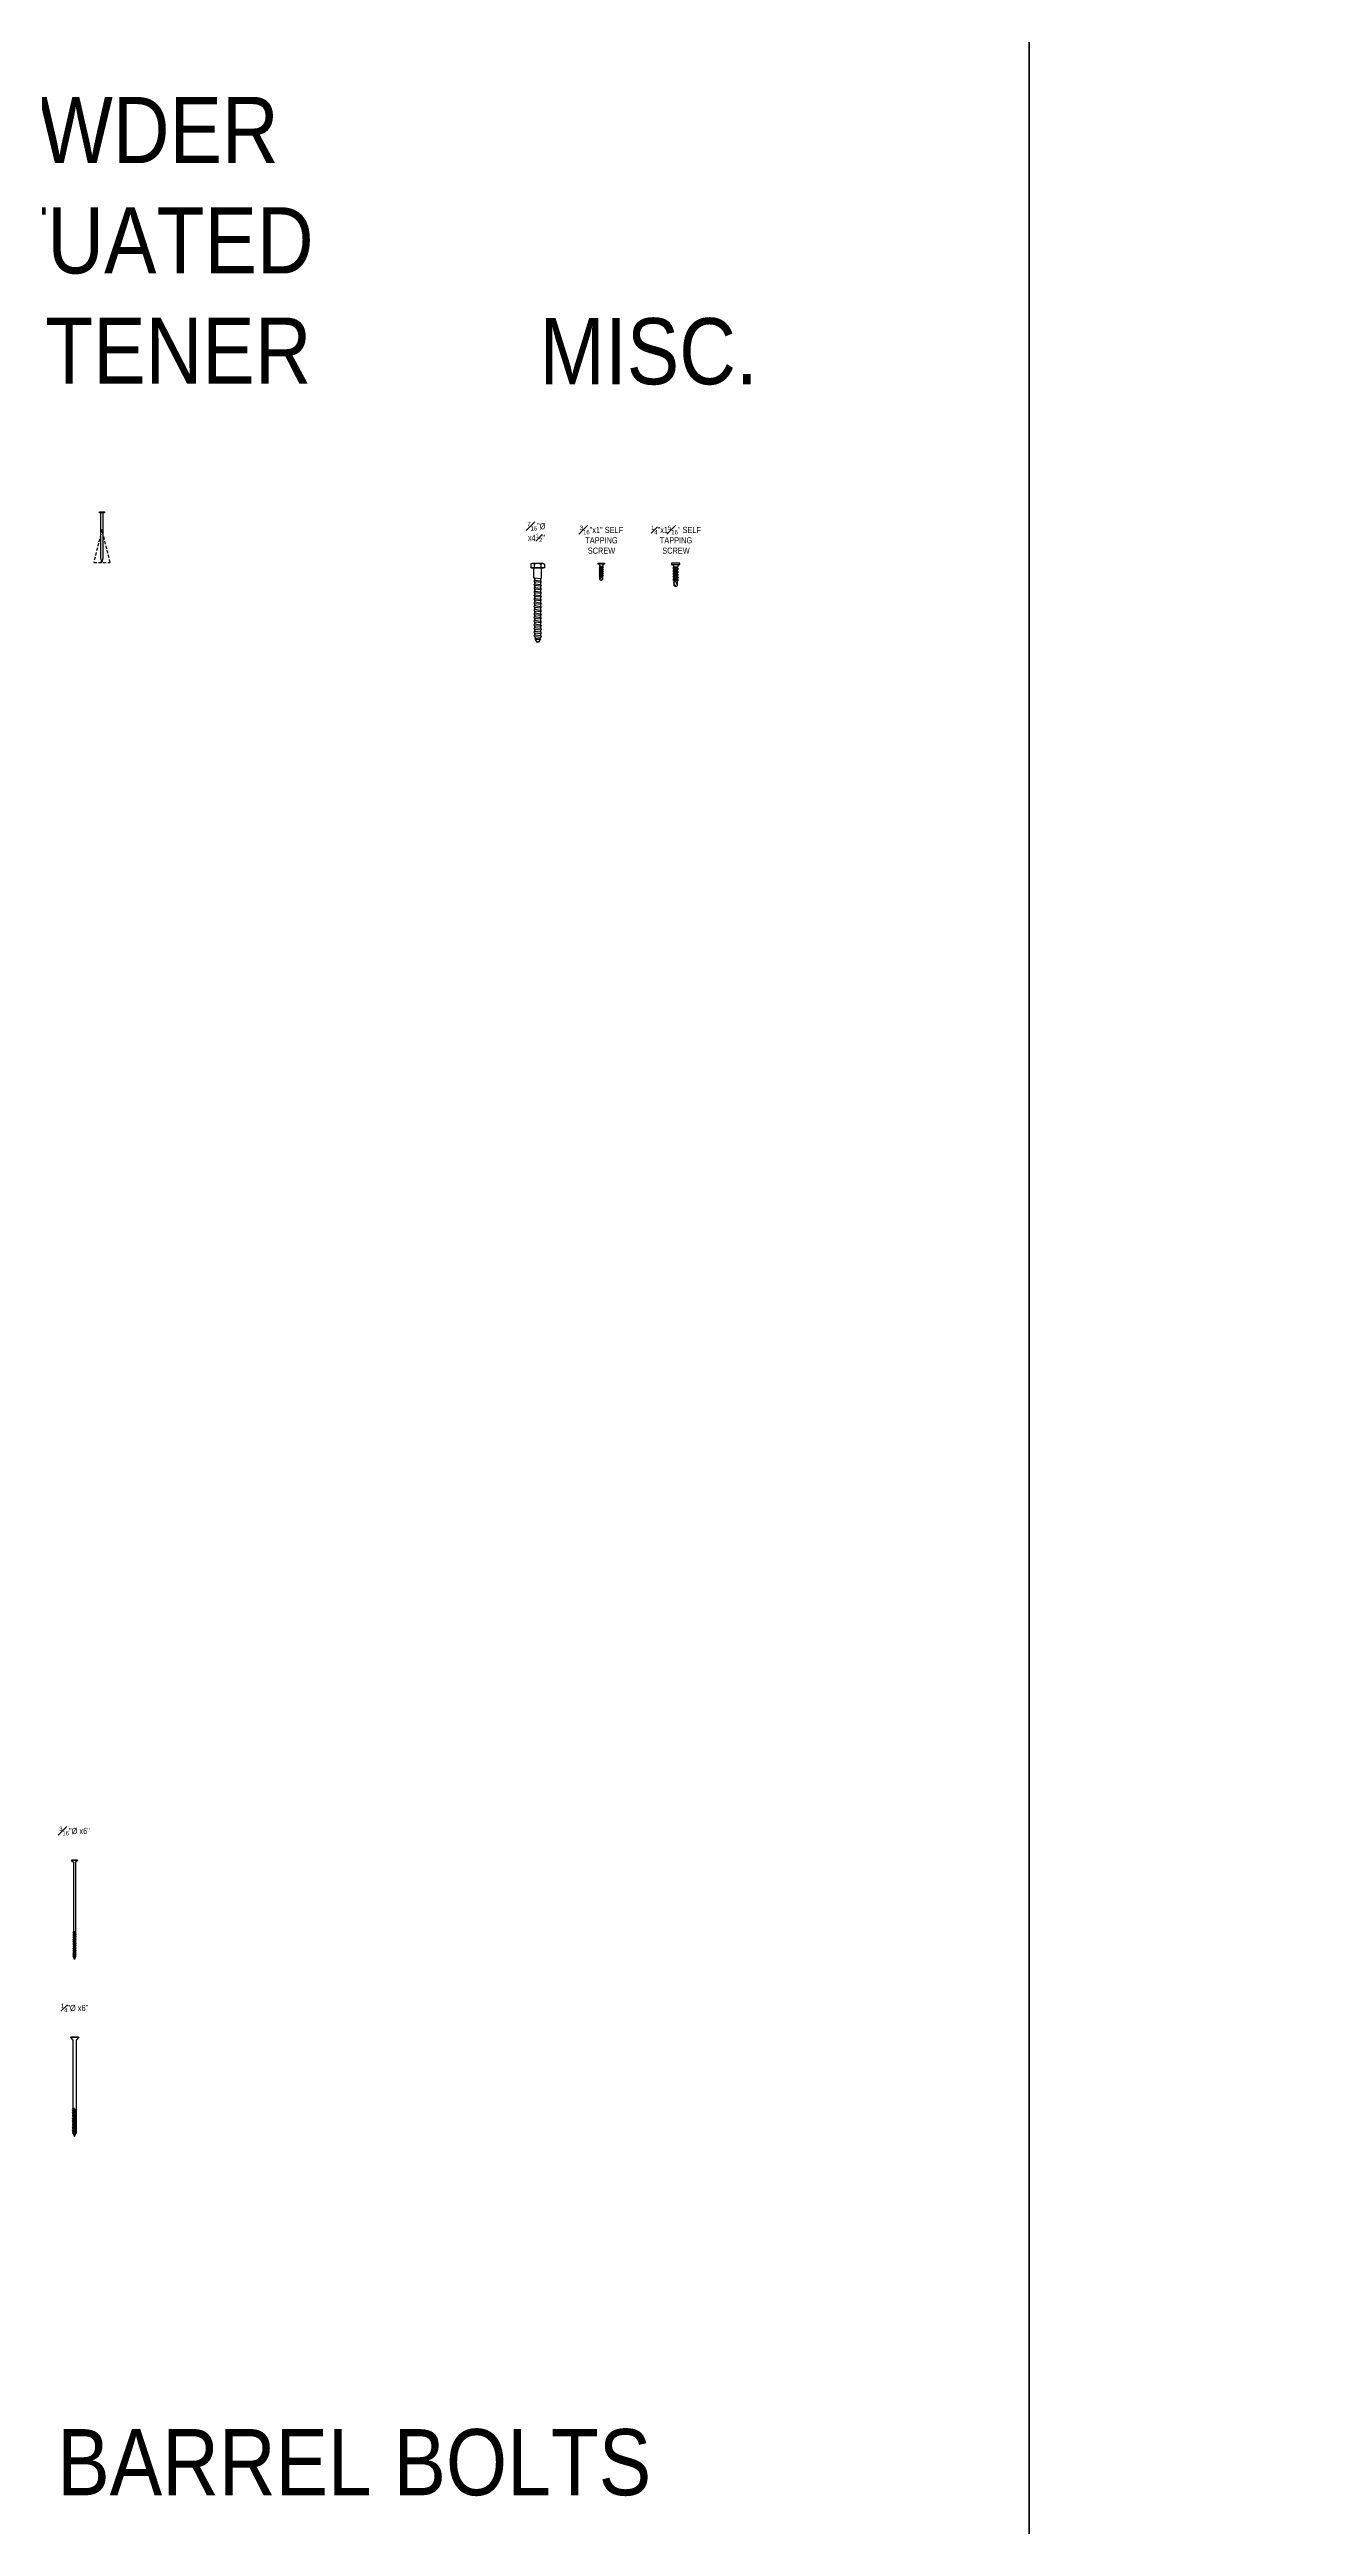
# Model space of a CAD drawing. Header units: inches. Extents: x -2661 to 42767, y -1222 to 9099.
# Drawn here: x 1445.8 to 1521.5, y 1233.5 to 1383.2 of the extents above; entities that cross this region are included whole.
import ezdxf

# ---------------------------------------------------------------- set-up
doc = ezdxf.new("R2010")
doc.units = ezdxf.units.IN
doc.header["$LTSCALE"] = 12
doc.header["$MEASUREMENT"] = 0
doc.linetypes.add('HIDDEN8', pattern=[0.04625, 0.03125, -0.015])
doc.layers.get('0').update_dxf_attribs({"linetype": 'CONTINUOUS'})
doc.layers.add('S-ANNO-NONPLOT', color=253, linetype='CONTINUOUS', plot=False, transparency=0.5)
for name, color, linetype in [('S-ANNO-NOTE', 4, 'CONTINUOUS'), ('S-BREAK', 2, 'CONTINUOUS'), ('S-FASTENERS', 2, 'CONTINUOUS'), ('S-SIMPSON', 2, 'CONTINUOUS')]:
    doc.layers.add(name, color=color, linetype=linetype)
doc.styles.add('Arial', font='arial.ttf', dxfattribs={"width": 0.85})

# ---------------------------------------------------------------- blocks, each defined once
blk = doc.blocks.new('TTN PFSS 3-16x6')
at = {"layer": 'S-SIMPSON'}
for p, q in [((0.18, 0), (-0.18, 0)), ((-0.18, -0.01), (-0.18, 0)), ((0.18, 0), (0.18, -0.01)), ((0.18, -0.01), (-0.18, -0.01)), ((-0.18, -0.01), (-0.07, -0.12)), ((-0.07, -0.01), (-0.07, -0.01)), ((-0.07, -0.12), (-0.07, -1.08)), ((-0.07, -1.08), (-0.07, -1.58)), ((0.18, -0.01), (0.07, -0.12)), ((0.07, -0.13), (0.07, -0.12)), ((0.07, -0.13), (0.07, -2.75)), ((-0.07, -1.58), (-0.07, -2.08)), ((-0.07, -2.08), (-0.07, -2.75)), ((-0.07, -2.75), (-0.07, -5.83)), ((0.07, -2.75), (0.07, -5.83)), ((-0.11, -4.39), (-0.07, -4.37)), ((-0.11, -4.39), (-0.07, -4.38)), ((-0.11, -4.39), (-0.07, -4.4)), ((-0.09, -4.32), (-0.07, -4.31)), ((-0.09, -4.32), (-0.07, -4.33)), ((-0.09, -4.45), (-0.07, -4.44)), ((-0.05, -4.45), (-0.09, -4.45)), ((-0.09, -4.45), (-0.07, -4.47)), ((-0.07, -3.08), (-0.07, -3.33)), ((0, -4.31), (-0.07, -4.31)), ((-0.07, -4.33), (0, -4.31)), ((-0.07, -4.33), (-0.07, -5.83)), ((0.07, -4.34), (-0.07, -4.37)), ((-0.07, -4.4), (0.07, -4.36)), ((-0.07, -4.38), (-0.05, -4.37)), ((-0.05, -4.39), (-0.07, -4.38)), ((0.07, -4.4), (-0.07, -4.44)), ((-0.07, -4.47), (0.07, -4.43)), ((0.07, -4.47), (-0.07, -4.51)), ((-0.03, -4.37), (-0.05, -4.39)), ((-0.05, -4.37), (-0.05, -4.39)), ((-0.03, -4.37), (-0.05, -4.37)), ((-0.05, -4.45), (-0.04, -4.43)), ((-0.03, -4.46), (-0.05, -4.45)), ((-0.04, -4.43), (-0.03, -4.46)), ((-0.02, -4.44), (-0.04, -4.43)), ((-0.03, -4.37), (0.11, -4.35)), ((-0.02, -4.44), (-0.03, -4.46)), ((0.09, -4.42), (-0.02, -4.44)), ((0, -4.5), (0.11, -4.48)), ((0.11, -4.35), (0.07, -4.34)), ((0.11, -4.35), (0.07, -4.36)), ((0.09, -4.42), (0.07, -4.4)), ((0.09, -4.42), (0.07, -4.43)), ((0.11, -4.48), (0.07, -4.47)), ((0.11, -4.48), (0.07, -4.5)), ((-0.11, -4.52), (-0.04, -4.51)), ((-0.11, -4.52), (-0.07, -4.51)), ((-0.11, -4.52), (-0.07, -4.54)), ((-0.11, -4.66), (-0.01, -4.64)), ((-0.11, -4.66), (-0.07, -4.64)), ((-0.11, -4.66), (-0.07, -4.67)), ((-0.11, -4.79), (0.03, -4.77)), ((-0.11, -4.79), (-0.07, -4.78)), ((-0.11, -4.79), (-0.07, -4.81)), ((-0.11, -4.93), (-0.07, -4.91)), ((-0.11, -4.93), (-0.08, -4.92)), ((-0.11, -4.93), (-0.07, -4.94)), ((-0.11, -5.06), (-0.07, -5.05)), ((-0.11, -5.06), (-0.03, -5.05)), ((-0.11, -5.06), (-0.07, -5.07)), ((-0.11, -5.2), (-0.08, -5.19)), ((-0.11, -5.2), (-0.07, -5.19)), ((-0.11, -5.2), (-0.07, -5.21)), ((-0.11, -5.34), (-0.07, -5.32)), ((-0.11, -5.34), (-0.03, -5.32)), ((-0.11, -5.34), (-0.07, -5.35)), ((-0.11, -5.47), (-0.07, -5.46)), ((-0.11, -5.47), (-0.08, -5.47)), ((-0.11, -5.47), (-0.07, -5.49)), ((-0.11, -5.61), (-0.07, -5.59)), ((-0.11, -5.61), (-0.03, -5.59)), ((-0.11, -5.61), (-0.07, -5.62)), ((-0.11, -5.75), (-0.08, -5.73)), ((-0.11, -5.75), (-0.08, -5.74)), ((-0.11, -5.75), (-0.08, -5.76)), ((0.04, -5.65), (-0.1, -5.68)), ((-0.1, -5.68), (-0.08, -5.67)), ((-0.1, -5.68), (-0.08, -5.67)), ((-0.1, -5.68), (-0.08, -5.69)), ((-0.1, -5.82), (-0.08, -5.8)), ((-0.06, -5.81), (-0.1, -5.82)), ((-0.1, -5.82), (-0.08, -5.83)), ((-0.02, -4.57), (-0.09, -4.59)), ((-0.09, -4.59), (-0.07, -4.58)), ((-0.09, -4.59), (-0.07, -4.6)), ((0.01, -4.7), (-0.09, -4.72)), ((-0.09, -4.72), (-0.07, -4.71)), ((-0.09, -4.72), (-0.07, -4.74)), ((0.04, -4.83), (-0.09, -4.86)), ((-0.09, -4.86), (-0.07, -4.85)), ((-0.09, -4.86), (-0.07, -4.85)), ((-0.09, -4.86), (-0.07, -4.87)), ((-0.09, -4.99), (-0.07, -4.98)), ((-0.06, -4.99), (-0.09, -4.99)), ((-0.09, -4.99), (-0.07, -5.01)), ((0.04, -5.11), (-0.09, -5.13)), ((-0.09, -5.13), (-0.07, -5.12)), ((-0.09, -5.13), (-0.07, -5.12)), ((-0.09, -5.13), (-0.07, -5.14)), ((-0.06, -5.26), (-0.09, -5.27)), ((-0.09, -5.27), (-0.07, -5.26)), ((-0.09, -5.27), (-0.07, -5.28)), ((0.04, -5.38), (-0.09, -5.41)), ((-0.09, -5.41), (-0.07, -5.39)), ((-0.09, -5.41), (-0.07, -5.39)), ((-0.09, -5.41), (-0.07, -5.42)), ((-0.06, -5.53), (-0.09, -5.54)), ((-0.09, -5.54), (-0.07, -5.53)), ((-0.09, -5.54), (-0.07, -5.55)), ((-0.06, -4.91), (-0.08, -4.92)), ((-0.05, -4.93), (-0.08, -4.92)), ((-0.06, -5.18), (-0.08, -5.19)), ((-0.05, -5.21), (-0.08, -5.19)), ((-0.06, -5.46), (-0.08, -5.47)), ((-0.05, -5.48), (-0.08, -5.47)), ((0.07, -5.63), (-0.08, -5.67)), ((-0.08, -5.69), (0.07, -5.65)), ((0.07, -5.7), (-0.08, -5.73)), ((-0.08, -5.76), (0.07, -5.72)), ((-0.06, -5.73), (-0.08, -5.74)), ((-0.06, -5.76), (-0.08, -5.74)), ((0.07, -5.77), (-0.08, -5.8)), ((-0.08, -5.83), (0.07, -5.79)), ((-0.07, -4.54), (0.07, -4.5)), ((0.07, -4.54), (-0.07, -4.58)), ((-0.07, -4.6), (0.07, -4.56)), ((0.07, -4.61), (-0.07, -4.64)), ((-0.07, -4.67), (0.07, -4.63)), ((0.07, -4.67), (-0.07, -4.71)), ((-0.07, -4.74), (0.07, -4.7)), ((0.07, -4.74), (-0.07, -4.78)), ((-0.07, -4.81), (0.07, -4.77)), ((0.07, -4.81), (-0.07, -4.85)), ((0.07, -4.81), (-0.07, -4.85)), ((-0.07, -4.87), (0.07, -4.83)), ((0.07, -4.87), (-0.07, -4.91)), ((-0.07, -4.94), (0.07, -4.9)), ((0.07, -4.94), (-0.07, -4.98)), ((-0.07, -5.01), (0.07, -4.97)), ((0.07, -5.01), (-0.07, -5.05)), ((-0.07, -5.07), (0.07, -5.04)), ((0.07, -5.08), (-0.07, -5.12)), ((-0.07, -5.14), (0.07, -5.11)), ((0.07, -5.15), (-0.07, -5.19)), ((-0.07, -5.21), (0.07, -5.18)), ((0.07, -5.22), (-0.07, -5.26)), ((-0.07, -5.28), (0.07, -5.24)), ((0.07, -5.28), (-0.07, -5.32)), ((-0.07, -5.35), (0.07, -5.31)), ((0.07, -5.36), (-0.07, -5.39)), ((-0.07, -5.42), (0.07, -5.38)), ((0.07, -5.42), (-0.07, -5.46)), ((-0.07, -5.49), (0.07, -5.45)), ((0.07, -5.49), (-0.07, -5.53)), ((-0.07, -5.55), (0.07, -5.51)), ((0.07, -5.56), (-0.07, -5.59)), ((-0.07, -5.62), (0.07, -5.58)), ((0, -6), (-0.07, -5.83)), ((-0.04, -4.91), (-0.06, -4.91)), ((-0.06, -4.91), (-0.05, -4.93)), ((-0.04, -4.97), (-0.06, -4.99)), ((-0.03, -4.99), (-0.06, -4.99)), ((-0.04, -5.19), (-0.06, -5.18)), ((-0.06, -5.18), (-0.05, -5.21)), ((-0.04, -5.25), (-0.06, -5.26)), ((-0.03, -5.27), (-0.06, -5.26)), ((-0.04, -5.46), (-0.06, -5.46)), ((-0.06, -5.46), (-0.05, -5.48)), ((-0.04, -5.52), (-0.06, -5.53)), ((-0.03, -5.54), (-0.06, -5.53)), ((-0.04, -5.74), (-0.06, -5.73)), ((-0.06, -5.73), (-0.06, -5.76)), ((-0.04, -5.74), (-0.06, -5.76)), ((-0.04, -5.79), (-0.06, -5.81)), ((-0.03, -5.82), (-0.06, -5.81)), ((-0.04, -4.91), (-0.05, -4.93)), ((-0.04, -5.19), (-0.05, -5.21)), ((-0.04, -5.46), (-0.05, -5.48)), ((-0.04, -4.51), (-0.02, -4.5)), ((-0.04, -4.51), (-0.02, -4.52)), ((-0.04, -4.91), (0.11, -4.89)), ((-0.04, -4.97), (-0.03, -4.99)), ((-0.02, -4.98), (-0.04, -4.97)), ((-0.04, -5.19), (0.11, -5.16)), ((-0.04, -5.25), (-0.03, -5.27)), ((-0.02, -5.25), (-0.04, -5.25)), ((-0.04, -5.46), (0.11, -5.43)), ((-0.04, -5.52), (-0.03, -5.54)), ((-0.02, -5.53), (-0.04, -5.52)), ((-0.04, -5.74), (0.11, -5.71)), ((-0.04, -5.79), (-0.03, -5.82)), ((-0.02, -5.8), (-0.04, -5.79)), ((-0.02, -4.98), (-0.03, -4.99)), ((-0.03, -5.05), (-0.02, -5.03)), ((-0.01, -5.06), (-0.03, -5.05)), ((-0.02, -5.25), (-0.03, -5.27)), ((-0.03, -5.32), (-0.02, -5.31)), ((-0.01, -5.33), (-0.03, -5.32)), ((-0.02, -5.53), (-0.03, -5.54)), ((-0.03, -5.59), (-0.02, -5.58)), ((-0.01, -5.6), (-0.03, -5.59)), ((-0.02, -5.8), (-0.03, -5.82)), ((-0.02, -4.5), (-0.02, -4.52)), ((0, -4.5), (-0.02, -4.52)), ((0, -4.5), (-0.02, -4.5)), ((-0.01, -4.56), (-0.02, -4.57)), ((0, -4.58), (-0.02, -4.57)), ((0.09, -4.96), (-0.02, -4.98)), ((-0.02, -5.03), (-0.01, -5.06)), ((-0.02, -5.03), (0, -5.04)), ((0.09, -5.23), (-0.02, -5.25)), ((-0.02, -5.31), (-0.01, -5.33)), ((-0.02, -5.31), (0, -5.32)), ((0.09, -5.5), (-0.02, -5.53)), ((-0.02, -5.58), (-0.01, -5.6)), ((-0.02, -5.58), (0, -5.59)), ((0.09, -5.78), (-0.02, -5.8)), ((-0.01, -4.56), (0, -4.58)), ((0.01, -4.57), (-0.01, -4.56)), ((0.01, -4.62), (-0.01, -4.64)), ((0.01, -4.65), (-0.01, -4.64)), ((0, -5.04), (-0.01, -5.06)), ((0, -5.32), (-0.01, -5.33)), ((0, -5.59), (-0.01, -5.6)), ((0.01, -4.57), (0, -4.58)), ((0, -5.04), (0.11, -5.02)), ((0, -5.32), (0.11, -5.3)), ((0, -5.59), (0.11, -5.57)), ((0.07, -5.83), (0, -6)), ((0, -5.83), (0, -6)), ((0.09, -4.55), (0.01, -4.57)), ((0.03, -4.63), (0.01, -4.62)), ((0.01, -4.62), (0.01, -4.65)), ((0.03, -4.63), (0.01, -4.65)), ((0.02, -4.69), (0.01, -4.7)), ((0.01, -4.7), (0.03, -4.71)), ((0.02, -4.69), (0.03, -4.71)), ((0.04, -4.7), (0.02, -4.69)), ((0.03, -4.63), (0.11, -4.62)), ((0.03, -4.71), (0.04, -4.7)), ((0.04, -4.75), (0.03, -4.77)), ((0.05, -4.77), (0.03, -4.77)), ((0.09, -4.69), (0.04, -4.7)), ((0.04, -4.75), (0.05, -4.77)), ((0.06, -4.76), (0.04, -4.75)), ((0.05, -4.81), (0.04, -4.83)), ((0.06, -4.83), (0.04, -4.83)), ((0.06, -5.09), (0.04, -5.11)), ((0.06, -5.11), (0.04, -5.11)), ((0.06, -5.36), (0.04, -5.38)), ((0.06, -5.38), (0.04, -5.38)), ((0.05, -5.63), (0.04, -5.65)), ((0.06, -5.66), (0.04, -5.65)), ((0.06, -4.76), (0.05, -4.77)), ((0.08, -4.82), (0.05, -4.81)), ((0.05, -4.81), (0.06, -4.83)), ((0.07, -5.65), (0.05, -5.63)), ((0.05, -5.63), (0.06, -5.66)), ((0.06, -4.76), (0.11, -4.75)), ((0.08, -4.82), (0.06, -4.83)), ((0.08, -5.1), (0.06, -5.09)), ((0.06, -5.09), (0.06, -5.11)), ((0.08, -5.1), (0.06, -5.11)), ((0.08, -5.37), (0.06, -5.36)), ((0.06, -5.36), (0.06, -5.38)), ((0.08, -5.37), (0.06, -5.38)), ((0.07, -5.65), (0.06, -5.66)), ((0.09, -4.55), (0.07, -4.54)), ((0.09, -4.55), (0.07, -4.56)), ((0.11, -4.62), (0.07, -4.61)), ((0.11, -4.62), (0.07, -4.63)), ((0.09, -4.69), (0.07, -4.67)), ((0.09, -4.69), (0.07, -4.7)), ((0.11, -4.75), (0.07, -4.74)), ((0.11, -4.75), (0.07, -4.77)), ((0.09, -4.82), (0.07, -4.81)), ((0.09, -4.82), (0.07, -4.83)), ((0.11, -4.89), (0.07, -4.87)), ((0.11, -4.89), (0.07, -4.9)), ((0.09, -4.96), (0.07, -4.94)), ((0.09, -4.96), (0.07, -4.97)), ((0.11, -5.02), (0.07, -5.01)), ((0.11, -5.02), (0.07, -5.04)), ((0.09, -5.1), (0.07, -5.08)), ((0.09, -5.1), (0.07, -5.11)), ((0.11, -5.16), (0.07, -5.15)), ((0.11, -5.16), (0.07, -5.18)), ((0.09, -5.23), (0.07, -5.22)), ((0.09, -5.23), (0.07, -5.24)), ((0.11, -5.3), (0.07, -5.28)), ((0.11, -5.3), (0.07, -5.31)), ((0.09, -5.37), (0.07, -5.36)), ((0.09, -5.37), (0.07, -5.38)), ((0.11, -5.43), (0.07, -5.42)), ((0.11, -5.43), (0.07, -5.45)), ((0.09, -5.5), (0.07, -5.49)), ((0.09, -5.5), (0.07, -5.51)), ((0.11, -5.57), (0.07, -5.56)), ((0.11, -5.57), (0.07, -5.58)), ((0.09, -5.64), (0.07, -5.63)), ((0.09, -5.64), (0.07, -5.65)), ((0.09, -5.64), (0.07, -5.65)), ((0.11, -5.71), (0.07, -5.7)), ((0.11, -5.71), (0.07, -5.72)), ((0.09, -5.78), (0.07, -5.77)), ((0.09, -5.78), (0.07, -5.79)), ((0.09, -4.82), (0.08, -4.82)), ((0.09, -5.1), (0.08, -5.1)), ((0.09, -5.37), (0.08, -5.37))]:
    blk.add_line(p, q, dxfattribs=at)
for centre, radius, start, end in [((-0.04, -5.91), 0.0889, 65.2352, 114.7648), ((0.04, -5.91), 0.0875, 64.8036, 115.1964)]:
    blk.add_arc(centre, radius, start, end, dxfattribs=at)
blk = doc.blocks.new('TTN PFSS 1-4x6')
at = {"layer": 'S-SIMPSON'}
for p, q in [((0.24, 0), (-0.24, 0)), ((-0.24, 0), (-0.24, -0.02)), ((0.24, 0), (0.24, -0.02)), ((0.24, 0), (0.24, -0.02)), ((0.24, -0.02), (-0.24, -0.02)), ((-0.24, -0.02), (-0.1, -0.17)), ((-0.1, -0.17), (-0.1, -3.81)), ((0.24, -0.02), (0.1, -0.17)), ((0.1, -0.17), (0.1, -2.06)), ((0.1, -2.06), (0.1, -3.81)), ((-0.14, -4.41), (-0.1, -4.39)), ((-0.14, -4.41), (-0.09, -4.4)), ((-0.14, -4.41), (-0.1, -4.42)), ((-0.07, -4.48), (-0.12, -4.49)), ((-0.12, -4.49), (-0.1, -4.48)), ((-0.11, -4.32), (-0.1, -4.31)), ((-0.11, -4.32), (-0.1, -4.33)), ((-0.1, -3.81), (-0.1, -5.81)), ((-0.01, -4.31), (-0.1, -4.31)), ((-0.1, -4.33), (-0.01, -4.31)), ((0.08, -4.34), (-0.1, -4.39)), ((-0.1, -4.42), (0.08, -4.38)), ((0.08, -4.43), (-0.1, -4.48)), ((-0.1, -4.51), (0.08, -4.46)), ((-0.09, -4.4), (-0.07, -4.38)), ((-0.06, -4.42), (-0.09, -4.4)), ((-0.07, -4.38), (-0.06, -4.42)), ((-0.05, -4.39), (-0.07, -4.38)), ((-0.07, -4.48), (-0.05, -4.46)), ((-0.04, -4.49), (-0.07, -4.48)), ((-0.05, -4.39), (-0.06, -4.42)), ((-0.05, -4.39), (0.13, -4.36)), ((-0.05, -4.46), (-0.04, -4.49)), ((-0.03, -4.47), (-0.05, -4.46)), ((-0.03, -4.47), (-0.04, -4.49)), ((0.11, -4.44), (-0.03, -4.47)), ((0.13, -4.36), (0.08, -4.34)), ((0.1, -4.37), (0.08, -4.38)), ((0.11, -4.44), (0.08, -4.43)), ((0.11, -4.44), (0.08, -4.46)), ((0.1, -3.81), (0.1, -5.81)), ((0.13, -4.36), (0.1, -4.37)), ((-0.14, -4.57), (-0.05, -4.56)), ((-0.14, -4.57), (-0.1, -4.56)), ((-0.14, -4.57), (-0.1, -4.59)), ((-0.14, -4.74), (-0.01, -4.72)), ((-0.14, -4.74), (-0.1, -4.73)), ((-0.14, -4.74), (-0.1, -4.76)), ((-0.14, -4.91), (0.03, -4.88)), ((-0.14, -4.91), (-0.1, -4.89)), ((-0.14, -4.91), (-0.1, -4.93)), ((-0.14, -5.08), (-0.1, -5.06)), ((-0.14, -5.08), (-0.1, -5.07)), ((-0.14, -5.08), (-0.1, -5.09)), ((-0.14, -5.24), (-0.1, -5.23)), ((-0.14, -5.24), (-0.04, -5.23)), ((-0.14, -5.24), (-0.1, -5.26)), ((-0.14, -5.44), (-0.1, -5.42)), ((-0.14, -5.44), (-0.1, -5.43)), ((-0.14, -5.44), (-0.1, -5.45)), ((-0.14, -5.61), (-0.1, -5.59)), ((-0.14, -5.61), (-0.1, -5.6)), ((-0.14, -5.61), (-0.1, -5.63)), ((-0.14, -5.78), (-0.1, -5.77)), ((-0.14, -5.78), (-0.1, -5.78)), ((-0.14, -5.78), (-0.1, -5.8)), ((-0.12, -4.49), (-0.1, -4.51)), ((-0.03, -4.64), (-0.12, -4.66)), ((-0.12, -4.66), (-0.1, -4.64)), ((-0.12, -4.66), (-0.1, -4.67)), ((0.01, -4.8), (-0.12, -4.83)), ((-0.12, -4.83), (-0.1, -4.81)), ((-0.12, -4.83), (-0.1, -4.84)), ((0.05, -4.96), (-0.12, -4.99)), ((-0.12, -4.99), (-0.1, -4.98)), ((-0.12, -4.99), (-0.1, -4.98)), ((-0.12, -4.99), (-0.1, -5.01)), ((-0.07, -5.15), (-0.12, -5.16)), ((-0.12, -5.16), (-0.1, -5.15)), ((-0.12, -5.16), (-0.1, -5.18)), ((0.05, -5.3), (-0.12, -5.33)), ((-0.12, -5.33), (-0.1, -5.32)), ((-0.12, -5.33), (-0.1, -5.32)), ((-0.12, -5.33), (-0.1, -5.35)), ((-0.12, -5.52), (-0.1, -5.5)), ((-0.07, -5.51), (-0.12, -5.52)), ((-0.12, -5.52), (-0.1, -5.53)), ((-0.12, -5.7), (-0.1, -5.68)), ((-0.07, -5.69), (-0.12, -5.7)), ((-0.12, -5.7), (-0.1, -5.71)), ((0.08, -4.51), (-0.1, -4.56)), ((-0.1, -4.59), (0.08, -4.54)), ((0.08, -4.6), (-0.1, -4.64)), ((-0.1, -4.67), (0.08, -4.63)), ((0.08, -4.68), (-0.1, -4.73)), ((-0.1, -4.76), (0.08, -4.71)), ((0.08, -4.76), (-0.1, -4.81)), ((-0.1, -4.84), (0.08, -4.79)), ((0.08, -4.85), (-0.1, -4.89)), ((-0.1, -4.93), (0.08, -4.88)), ((0.08, -4.93), (-0.1, -4.98)), ((0.08, -4.93), (-0.1, -4.98)), ((-0.1, -5.01), (0.08, -4.96)), ((0.08, -5.01), (-0.1, -5.06)), ((-0.1, -5.09), (0.08, -5.05)), ((-0.08, -5.06), (-0.1, -5.07)), ((-0.07, -5.09), (-0.1, -5.07)), ((0.08, -5.1), (-0.1, -5.15)), ((-0.1, -5.18), (0.08, -5.13)), ((0.08, -5.18), (-0.1, -5.23)), ((-0.1, -5.26), (0.08, -5.21)), ((0.08, -5.27), (-0.1, -5.32)), ((-0.1, -5.35), (0.08, -5.3)), ((0.08, -5.37), (-0.1, -5.42)), ((-0.1, -5.45), (0.08, -5.4)), ((-0.08, -5.41), (-0.1, -5.43)), ((-0.07, -5.45), (-0.1, -5.43)), ((0.08, -5.46), (-0.1, -5.5)), ((-0.1, -5.53), (0.08, -5.49)), ((0.08, -5.55), (-0.1, -5.59)), ((-0.1, -5.63), (0.08, -5.58)), ((-0.08, -5.59), (-0.1, -5.6)), ((-0.07, -5.62), (-0.1, -5.6)), ((0.08, -5.63), (-0.1, -5.68)), ((-0.1, -5.71), (0.08, -5.66)), ((0.08, -5.72), (-0.1, -5.77)), ((-0.1, -5.8), (0.08, -5.75)), ((-0.08, -5.76), (-0.1, -5.78)), ((-0.07, -5.79), (-0.1, -5.78)), ((-0.1, -5.81), (0, -6)), ((-0.06, -5.06), (-0.08, -5.06)), ((-0.08, -5.06), (-0.07, -5.09)), ((-0.06, -5.42), (-0.08, -5.41)), ((-0.08, -5.41), (-0.07, -5.45)), ((-0.06, -5.6), (-0.08, -5.59)), ((-0.08, -5.59), (-0.07, -5.62)), ((-0.06, -5.77), (-0.08, -5.76)), ((-0.08, -5.76), (-0.07, -5.79)), ((-0.06, -5.06), (-0.07, -5.09)), ((-0.05, -5.14), (-0.07, -5.15)), ((-0.05, -5.16), (-0.07, -5.15)), ((-0.06, -5.42), (-0.07, -5.45)), ((-0.05, -5.49), (-0.07, -5.51)), ((-0.04, -5.52), (-0.07, -5.51)), ((-0.06, -5.6), (-0.07, -5.62)), ((-0.06, -5.67), (-0.07, -5.69)), ((-0.05, -5.7), (-0.07, -5.69)), ((-0.06, -5.77), (-0.07, -5.79)), ((-0.06, -5.06), (0.13, -5.03)), ((-0.06, -5.42), (0.13, -5.39)), ((-0.06, -5.6), (0.13, -5.56)), ((-0.06, -5.67), (-0.05, -5.7)), ((-0.03, -5.68), (-0.06, -5.67)), ((-0.06, -5.77), (0.13, -5.74)), ((-0.05, -4.56), (-0.03, -4.54)), ((-0.05, -4.56), (-0.02, -4.57)), ((-0.05, -5.14), (-0.05, -5.16)), ((-0.03, -5.14), (-0.05, -5.16)), ((-0.03, -5.14), (-0.05, -5.14)), ((-0.05, -5.49), (-0.04, -5.52)), ((-0.03, -5.5), (-0.05, -5.49)), ((-0.03, -5.68), (-0.05, -5.7)), ((-0.04, -5.23), (-0.03, -5.21)), ((-0.02, -5.24), (-0.04, -5.23)), ((-0.03, -5.5), (-0.04, -5.52)), ((-0.03, -4.54), (-0.02, -4.57)), ((-0.01, -4.55), (-0.03, -4.54)), ((-0.01, -4.62), (-0.03, -4.64)), ((-0.01, -4.65), (-0.03, -4.64)), ((0.11, -5.11), (-0.03, -5.14)), ((-0.03, -5.21), (-0.02, -5.24)), ((-0.03, -5.21), (0, -5.22)), ((0.11, -5.47), (-0.03, -5.5)), ((0.11, -5.65), (-0.03, -5.68)), ((-0.01, -4.55), (-0.02, -4.57)), ((0, -5.22), (-0.02, -5.24)), ((-0.01, -4.55), (0.13, -4.53)), ((-0.01, -4.62), (-0.01, -4.65)), ((0.01, -4.63), (-0.01, -4.62)), ((0.01, -4.63), (-0.01, -4.65)), ((0.01, -4.7), (-0.01, -4.72)), ((0.01, -4.73), (-0.01, -4.72)), ((0, -5.22), (0.13, -5.2)), ((0, -6), (0.1, -5.81)), ((0, -6), (0, -5.81)), ((0.11, -4.61), (0.01, -4.63)), ((0.03, -4.71), (0.01, -4.7)), ((0.01, -4.7), (0.01, -4.73)), ((0.03, -4.71), (0.01, -4.73)), ((0.03, -4.78), (0.01, -4.8)), ((0.01, -4.8), (0.03, -4.81)), ((0.03, -4.71), (0.13, -4.69)), ((0.03, -4.78), (0.03, -4.81)), ((0.05, -4.79), (0.03, -4.78)), ((0.03, -4.81), (0.05, -4.79)), ((0.05, -4.86), (0.03, -4.88)), ((0.05, -4.89), (0.03, -4.88)), ((0.11, -4.78), (0.05, -4.79)), ((0.05, -4.86), (0.05, -4.89)), ((0.07, -4.87), (0.05, -4.86)), ((0.07, -4.87), (0.05, -4.89)), ((0.07, -4.94), (0.05, -4.96)), ((0.07, -4.96), (0.05, -4.96)), ((0.07, -5.28), (0.05, -5.3)), ((0.07, -5.3), (0.05, -5.3)), ((0.07, -4.87), (0.13, -4.86)), ((0.09, -4.95), (0.07, -4.94)), ((0.07, -4.94), (0.07, -4.96)), ((0.09, -4.95), (0.07, -4.96)), ((0.09, -5.29), (0.07, -5.28)), ((0.07, -5.28), (0.07, -5.3)), ((0.09, -5.29), (0.07, -5.3)), ((0.13, -4.53), (0.08, -4.51)), ((0.13, -4.53), (0.08, -4.54)), ((0.11, -4.61), (0.08, -4.6)), ((0.11, -4.61), (0.08, -4.63)), ((0.13, -4.69), (0.08, -4.68)), ((0.13, -4.69), (0.08, -4.71)), ((0.11, -4.78), (0.08, -4.76)), ((0.11, -4.78), (0.08, -4.79)), ((0.13, -4.86), (0.08, -4.85)), ((0.13, -4.86), (0.08, -4.88)), ((0.11, -4.95), (0.08, -4.93)), ((0.11, -4.95), (0.08, -4.96)), ((0.13, -5.03), (0.08, -5.01)), ((0.13, -5.03), (0.08, -5.05)), ((0.11, -5.11), (0.08, -5.1)), ((0.11, -5.11), (0.08, -5.13)), ((0.13, -5.2), (0.08, -5.18)), ((0.13, -5.2), (0.08, -5.21)), ((0.11, -5.29), (0.08, -5.27)), ((0.11, -5.29), (0.08, -5.3)), ((0.13, -5.39), (0.08, -5.37)), ((0.13, -5.39), (0.08, -5.4)), ((0.11, -5.47), (0.08, -5.46)), ((0.11, -5.47), (0.08, -5.49)), ((0.13, -5.56), (0.08, -5.55)), ((0.13, -5.56), (0.08, -5.58)), ((0.11, -5.65), (0.08, -5.63)), ((0.11, -5.65), (0.08, -5.66)), ((0.13, -5.74), (0.08, -5.72)), ((0.13, -5.74), (0.08, -5.75)), ((0.11, -4.95), (0.09, -4.95)), ((0.11, -5.29), (0.09, -5.29))]:
    blk.add_line(p, q, dxfattribs=at)
for centre in [(-0.05, -5.89), (0.05, -5.89)]:
    blk.add_arc(centre, 0.089, 57.3808, 122.6192, dxfattribs=at)
blk = doc.blocks.new('bltstd-h')
for p, q in [((-0.94, 0.56), (-0.94, 0.06)), ((-0.94, 0.06), (-0.84, 0.06)), ((-0.84, 0.06), (0.84, 0.06)), ((-0.84, 0.06), (-0.84, 0)), ((-0.84, 0), (0.84, 0)), ((0.7, 0.69), (-0.7, 0.69)), ((-0.47, 0.56), (-0.47, 0.06)), ((0.47, 0.56), (0.47, 0.06)), ((0.84, 0.06), (0.94, 0.06)), ((0.84, 0.06), (0.84, 0)), ((0.94, 0.56), (0.94, 0.06))]:
    blk.add_line(p, q)
for centre, radius, start, end in [((-0.7, 0.4), 0.283, 33.8901, 146.1099), ((0, -0.26), 0.943, 60.1583, 119.8417), ((0.7, 0.4), 0.283, 33.8901, 146.1099)]:
    blk.add_arc(centre, radius, start, end)
blk = doc.blocks.new('3-16-Self-Tapping')
at = {"layer": 'S-SIMPSON'}
for p, q in [((-0.08, -0.23), (-0.13, -0.27)), ((-0.13, -0.27), (0.13, -0.23)), ((-0.13, -0.27), (-0.08, -0.31)), ((-0.08, -0.35), (-0.13, -0.39)), ((-0.13, -0.39), (0.13, -0.35)), ((-0.13, -0.39), (-0.08, -0.44)), ((-0.08, -0.48), (-0.13, -0.52)), ((-0.13, -0.52), (0.13, -0.48)), ((-0.13, -0.52), (-0.08, -0.56)), ((-0.08, -0.61), (-0.13, -0.65)), ((-0.13, -0.65), (0.13, -0.61)), ((-0.13, -0.65), (-0.08, -0.69)), ((-0.08, -0.73), (-0.13, -0.78)), ((-0.13, -0.78), (0.13, -0.73)), ((-0.13, -0.78), (-0.08, -0.82)), ((-0.08, -0.18), (0.08, -0.18)), ((-0.08, -0.23), (0.08, -0.18)), ((-0.08, -0.23), (-0.08, -0.18)), ((-0.08, -0.31), (0.08, -0.27)), ((-0.08, -0.35), (0.08, -0.31)), ((-0.08, -0.35), (-0.08, -0.31)), ((-0.08, -0.44), (0.08, -0.39)), ((-0.08, -0.48), (0.08, -0.44)), ((-0.08, -0.48), (-0.08, -0.44)), ((-0.08, -0.56), (0.08, -0.52)), ((-0.08, -0.61), (0.08, -0.56)), ((-0.08, -0.61), (-0.08, -0.56)), ((-0.08, -0.69), (0.08, -0.65)), ((-0.08, -0.73), (0.08, -0.69)), ((-0.08, -0.73), (-0.08, -0.69)), ((-0.08, -0.82), (0.08, -0.78)), ((-0.08, -0.99), (-0.08, -0.82)), ((-0.08, -0.99), (-0.02, -0.88)), ((0, -1.06), (-0.08, -0.99)), ((0, -1.06), (0.07, -0.93)), ((0.08, -0.99), (0, -1.06)), ((0.08, -0.18), (0.13, -0.23)), ((0.13, -0.23), (0.08, -0.27)), ((0.08, -0.31), (0.08, -0.27)), ((0.08, -0.31), (0.13, -0.35)), ((0.13, -0.35), (0.08, -0.39)), ((0.08, -0.44), (0.08, -0.39)), ((0.08, -0.44), (0.13, -0.48)), ((0.13, -0.48), (0.08, -0.52)), ((0.08, -0.56), (0.08, -0.52)), ((0.08, -0.56), (0.13, -0.61)), ((0.13, -0.61), (0.08, -0.65)), ((0.08, -0.69), (0.08, -0.65)), ((0.08, -0.69), (0.13, -0.73)), ((0.13, -0.73), (0.08, -0.78)), ((0.08, -0.78), (0.08, -0.99))]:
    blk.add_line(p, q, dxfattribs=at)
blk.add_lwpolyline([(0.19, 0), (0.19, -0.06), (-0.19, -0.06), (-0.19, 0)], close=True, dxfattribs=at)
blk.add_lwpolyline([(0.07, -0.93, 0.072971), (0.08, -0.9, 0.084023), (0.08, -0.87, 0.106519), (0.08, -0.85, 0.130647), (0.06, -0.84, 0.130647), (0.04, -0.83, 0.106519), (0.02, -0.84, 0.084023), (0, -0.85, 0.072971), (-0.02, -0.88)], format="xyb", dxfattribs=at)
for centre, start, end in [((-0.2, -0.17), 354.1307, 76.061), ((0.2, -0.17), 103.939, 185.8693)]:
    blk.add_arc(centre, 0.118, start, end, dxfattribs=at)
blk = doc.blocks.new('1-4-Self-Tapping')
at = {"layer": 'S-SIMPSON'}
for p, q in [((-0.11, -0.24), (-0.17, -0.3)), ((-0.17, -0.3), (-0.11, -0.36)), ((0.17, -0.36), (-0.17, -0.3)), ((-0.11, -0.41), (-0.17, -0.47)), ((-0.17, -0.47), (-0.11, -0.53)), ((0.17, -0.53), (-0.17, -0.47)), ((-0.11, -0.58), (-0.17, -0.64)), ((-0.17, -0.64), (-0.11, -0.7)), ((0.17, -0.7), (-0.17, -0.64)), ((-0.11, -0.75), (-0.17, -0.81)), ((-0.17, -0.81), (-0.11, -0.86)), ((0.17, -0.86), (-0.17, -0.81)), ((-0.11, -0.92), (-0.17, -0.98)), ((-0.17, -0.98), (-0.11, -1.03)), ((0.17, -1.03), (-0.17, -0.98)), ((0.11, -0.24), (-0.11, -0.24)), ((0.11, -0.3), (-0.11, -0.24)), ((0.11, -0.41), (-0.11, -0.36)), ((-0.11, -0.41), (-0.11, -0.36)), ((0.11, -0.47), (-0.11, -0.41)), ((0.11, -0.58), (-0.11, -0.53)), ((-0.11, -0.58), (-0.11, -0.53)), ((0.11, -0.64), (-0.11, -0.58)), ((0.11, -0.75), (-0.11, -0.7)), ((-0.11, -0.75), (-0.11, -0.7)), ((0.11, -0.81), (-0.11, -0.75)), ((0.11, -0.92), (-0.11, -0.86)), ((-0.11, -0.92), (-0.11, -0.86)), ((0.11, -0.98), (-0.11, -0.92)), ((0.11, -1.09), (-0.11, -1.03)), ((-0.11, -1.03), (-0.11, -1.32)), ((-0.11, -1.32), (0, -1.41)), ((0, -1.41), (-0.1, -1.24)), ((0, -1.41), (0.11, -1.32)), ((0.11, -1.32), (0.03, -1.17)), ((0.11, -0.3), (0.11, -0.24)), ((0.11, -0.3), (0.17, -0.36)), ((0.17, -0.36), (0.11, -0.41)), ((0.11, -0.47), (0.11, -0.41)), ((0.11, -0.47), (0.17, -0.53)), ((0.17, -0.53), (0.11, -0.58)), ((0.11, -0.64), (0.11, -0.58)), ((0.11, -0.64), (0.17, -0.7)), ((0.17, -0.7), (0.11, -0.75)), ((0.11, -0.81), (0.11, -0.75)), ((0.11, -0.81), (0.17, -0.86)), ((0.17, -0.86), (0.11, -0.92)), ((0.11, -0.98), (0.11, -0.92)), ((0.11, -0.98), (0.17, -1.03)), ((0.17, -1.03), (0.11, -1.09)), ((0.11, -1.32), (0.11, -1.09))]:
    blk.add_line(p, q, dxfattribs=at)
blk.add_lwpolyline([(-0.25, 0), (-0.25, -0.08), (0.25, -0.08), (0.25, 0)], close=True, dxfattribs=at)
blk.add_lwpolyline([(-0.1, -1.24, -0.072971), (-0.11, -1.2, -0.084023), (-0.11, -1.17, -0.106519), (-0.1, -1.13, -0.130647), (-0.08, -1.12, -0.130647), (-0.06, -1.11, -0.106519), (-0.02, -1.12, -0.084023), (0, -1.14, -0.072971), (0.03, -1.17)], format="xyb", dxfattribs=at)
for centre, start, end in [((-0.27, -0.23), 354.1307, 76.061), ((0.27, -0.23), 103.939, 185.8693)]:
    blk.add_arc(centre, 0.157, start, end, dxfattribs=at)

msp = doc.modelspace()

# ---------------------------------------------------------------- linework, layer by layer
at = {"layer": 'S-ANNO-NONPLOT'}
for points in [[(1230.57281, 2012.36325), (1505.0403, 2012.36325), (1505.0403, 940.00328), (1230.57281, 940.00328)], [(1505.0403, 2012.36325), (2465.0403, 2012.36325), (2465.0403, 940.00328), (1505.0403, 940.00328)]]:
    msp.add_lwpolyline(points, close=True, dxfattribs=at)
at = {"layer": 'S-FASTENERS'}
msp.add_lwpolyline([(1449.05631, 1355.17923), (1448.92631, 1355.17923), (1448.84131, 1355.17923), (1448.84131, 1355.23923), (1449.14131, 1355.23923), (1449.14131, 1355.17923), (1449.05631, 1355.17923), (1449.05631, 1352.45978), (1448.99307, 1352.18386), (1448.92631, 1352.45978), (1448.92631, 1355.17923)], dxfattribs=at)
at = {"layer": 'S-FASTENERS', "linetype": 'HIDDEN8', "ltscale": 0.5}
msp.add_lwpolyline([(1448.49307, 1352.18386), (1449.49307, 1352.18386), (1448.99307, 1354.18386), (1448.99307, 1354.18386)], close=True, dxfattribs=at)
at = {"layer": 'S-SIMPSON', "color": 1}
for points in [[(1475.5423, 1351.84069), (1475.5423, 1351.24069), (1475.50007, 1351.19036), (1475.15318, 1351.23447), (1475.1043, 1351.24069), (1475.1043, 1351.84069)], [(1475.50007, 1351.19036), (1475.50007, 1351.08086), (1475.55582, 1351.02511), (1475.50007, 1350.96936), (1475.15318, 1351.01348), (1475.09743, 1351.06923), (1475.15318, 1351.12497), (1475.15318, 1351.23447), (1475.15318, 1351.12497), (1475.50007, 1351.08086)], [(1475.50007, 1350.96936), (1475.50007, 1350.85986), (1475.55582, 1350.80412), (1475.50007, 1350.74837), (1475.15318, 1350.79248), (1475.09743, 1350.84823), (1475.15318, 1350.90398), (1475.15318, 1351.01348), (1475.15318, 1350.90398), (1475.50007, 1350.85986)], [(1475.50007, 1350.74837), (1475.50007, 1350.63887), (1475.55582, 1350.58312), (1475.50007, 1350.52737), (1475.15318, 1350.57148), (1475.09743, 1350.62723), (1475.15318, 1350.68298), (1475.15318, 1350.79248), (1475.15318, 1350.68298), (1475.50007, 1350.63887)], [(1475.50007, 1350.52737), (1475.50007, 1350.41787), (1475.55582, 1350.36212), (1475.50007, 1350.30637), (1475.15318, 1350.35049), (1475.09743, 1350.40624), (1475.15318, 1350.46198), (1475.15318, 1350.57148), (1475.15318, 1350.46198), (1475.50007, 1350.41787)], [(1475.50007, 1350.30637), (1475.50007, 1350.19687), (1475.55582, 1350.14113), (1475.50007, 1350.08538), (1475.15318, 1350.12949), (1475.09743, 1350.18524), (1475.15318, 1350.24099), (1475.15318, 1350.35049), (1475.15318, 1350.24099), (1475.50007, 1350.19687)], [(1475.50007, 1350.08538), (1475.50007, 1349.97588), (1475.55582, 1349.92013), (1475.50007, 1349.86438), (1475.15318, 1349.90849), (1475.09743, 1349.96424), (1475.15318, 1350.01999), (1475.15318, 1350.12949), (1475.15318, 1350.01999), (1475.50007, 1349.97588)], [(1475.50007, 1349.86438), (1475.50007, 1349.75488), (1475.55582, 1349.69913), (1475.50007, 1349.64338), (1475.15318, 1349.6875), (1475.09743, 1349.74325), (1475.15318, 1349.79899), (1475.15318, 1349.90849), (1475.15318, 1349.79899), (1475.50007, 1349.75488)], [(1475.50007, 1349.64338), (1475.50007, 1349.53388), (1475.55582, 1349.47814), (1475.50007, 1349.42239), (1475.15318, 1349.4665), (1475.09743, 1349.52225), (1475.15318, 1349.578), (1475.15318, 1349.6875), (1475.15318, 1349.578), (1475.50007, 1349.53388)], [(1475.50007, 1349.42239), (1475.50007, 1349.31289), (1475.55582, 1349.25714), (1475.50007, 1349.20139), (1475.15318, 1349.2455), (1475.09743, 1349.30125), (1475.15318, 1349.357), (1475.15318, 1349.4665), (1475.15318, 1349.357), (1475.50007, 1349.31289)], [(1475.50007, 1349.20139), (1475.50007, 1349.09189), (1475.55582, 1349.03614), (1475.50007, 1348.98039), (1475.15318, 1349.02451), (1475.09743, 1349.08026), (1475.15318, 1349.136), (1475.15318, 1349.2455), (1475.15318, 1349.136), (1475.50007, 1349.09189)], [(1475.50007, 1349.20139), (1475.50007, 1349.09189), (1475.55582, 1349.03614), (1475.50007, 1348.98039), (1475.15318, 1349.02451), (1475.09743, 1349.08026), (1475.15318, 1349.136), (1475.15318, 1349.2455), (1475.15318, 1349.136), (1475.50007, 1349.09189)], [(1475.50007, 1348.98039), (1475.50007, 1348.87089), (1475.55582, 1348.81515), (1475.50007, 1348.7594), (1475.15318, 1348.80351), (1475.09743, 1348.85926), (1475.15318, 1348.91501), (1475.15318, 1349.02451), (1475.15318, 1348.91501), (1475.50007, 1348.87089)], [(1475.50007, 1348.98039), (1475.50007, 1348.87089), (1475.55582, 1348.81515), (1475.50007, 1348.7594), (1475.15318, 1348.80351), (1475.09743, 1348.85926), (1475.15318, 1348.91501), (1475.15318, 1349.02451), (1475.15318, 1348.91501), (1475.50007, 1348.87089)], [(1475.50007, 1348.7594), (1475.50007, 1348.6499), (1475.55582, 1348.59415), (1475.50007, 1348.5384), (1475.15318, 1348.58251), (1475.09743, 1348.63826), (1475.15318, 1348.69401), (1475.15318, 1348.80351), (1475.15318, 1348.69401), (1475.50007, 1348.6499)], [(1475.50007, 1348.87089), (1475.50007, 1348.98039)], [(1475.50007, 1348.5384), (1475.50007, 1348.4289), (1475.55582, 1348.37315), (1475.50007, 1348.3174), (1475.15318, 1348.36152), (1475.09743, 1348.41727), (1475.15318, 1348.47301), (1475.15318, 1348.58251), (1475.15318, 1348.47301), (1475.50007, 1348.4289)], [(1475.50007, 1348.3174), (1475.50007, 1348.2079), (1475.55582, 1348.15216), (1475.50007, 1348.09641), (1475.15318, 1348.14052), (1475.09743, 1348.19627), (1475.15318, 1348.25202), (1475.15318, 1348.36152), (1475.15318, 1348.25202), (1475.50007, 1348.2079)], [(1475.50007, 1348.09641), (1475.50007, 1347.98691), (1475.55582, 1347.93116), (1475.50007, 1347.87541), (1475.15318, 1347.91952), (1475.09743, 1347.97527), (1475.15318, 1348.03102), (1475.15318, 1348.14052), (1475.15318, 1348.03102), (1475.50007, 1347.98691)], [(1475.50007, 1347.87541), (1475.50007, 1347.76591), (1475.55582, 1347.71016), (1475.50007, 1347.65441), (1475.15318, 1347.69853), (1475.09743, 1347.75428), (1475.15318, 1347.81002), (1475.15318, 1347.91952), (1475.15318, 1347.81002), (1475.50007, 1347.76591)], [(1475.50007, 1347.65441), (1475.45627, 1347.57855), (1475.49344, 1347.54139), (1475.45627, 1347.50422), (1475.20793, 1347.52937), (1475.17077, 1347.56653), (1475.20793, 1347.6037), (1475.15318, 1347.69853), (1475.20793, 1347.6037), (1475.45627, 1347.57855)], [(1475.45627, 1347.50422), (1475.40152, 1347.40939), (1475.29553, 1347.37764), (1475.20793, 1347.52937)], [(1475.40152, 1347.40939), (1475.36867, 1347.35249), (1475.29553, 1347.37764)]]:
    msp.add_lwpolyline(points, dxfattribs=at)

# ---------------------------------------------------------------- block references
at = {"layer": 'S-BREAK'}
for name, p in [('3-16-Self-Tapping', (1479.17254, 1352.14181)), ('1-4-Self-Tapping', (1483.67789, 1352.14181))]:
    msp.add_blockref(name, p, dxfattribs=at)
at = {"layer": 'S-SIMPSON', "color": 1, "xscale": -0.4380000000001019, "yscale": 0.4380000000001019, "zscale": 0.438}
msp.add_blockref('bltstd-h', (1475.3233, 1351.84069), dxfattribs=at)
at = {"layer": 'S-SIMPSON'}
for name, p in [('TTN PFSS 3-16x6', (1447.3342, 1273.75812)), ('TTN PFSS 1-4x6', (1447.3342, 1263.06001))]:
    msp.add_blockref(name, p, dxfattribs=at)

# ---------------------------------------------------------------- texts
at = {"layer": 'S-ANNO-NOTE', "color": 191, "attachment_point": 5, "style": 'Arial'}
for s, insert, char_height, width in [('\\A1;POWDER ACTUATED FASTENER', (1448.99131, 1371.62596), 4, 40.6861081), ('\\A1;MISC.', (1482.03579, 1364.92656), 4, 42.9323611), ('\\A1;{\\H0.7x;\\S7#16;}"%%C x4{\\H0.7x;\\S1#2;}"', (1475.25308, 1354.02891), 0.375, 1.3928504), ('\\A1;{\\H0.7x;\\S3#16;}"x1" SELF TAPPING SCREW', (1479.18643, 1353.562), 0.375, 3.2324989), ('\\A1;{\\H0.7x;\\S1#4;}"x1{\\H0.7x;\\S5#16;}" SELF TAPPING SCREW', (1483.69178, 1353.562), 0.375, 3.2324989), ('\\A1;{\\H0.7x;\\S3#16;}"%%C x6"', (1447.3342, 1275.52415), 0.375, 1.5434442), ('\\A1;{\\H0.7x;\\S1#4;}"%%C x6"', (1447.3342, 1264.82604), 0.375, 1.5434442), ('\\A1;BARREL BOLTS', (1464.24457, 1237.34737), 4, 39.2688087)]:
    msp.add_mtext(s, dxfattribs=dict(at, insert=insert, char_height=char_height, width=width))

doc.saveas('drawing.dxf')
